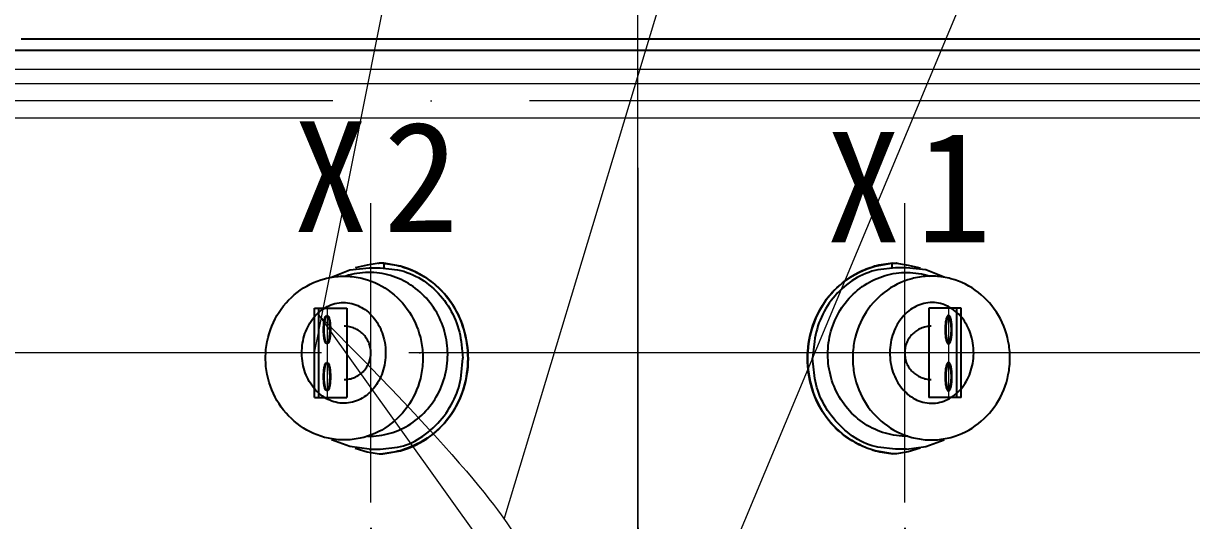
# Model space of a CAD drawing. Header units: millimetres. Extents: x 104833 to 218395, y -330386 to -125668.
# Drawn here: x 108241.6 to 108705.5, y -127106.9 to -126909.5 of the extents above; entities that cross this region are included whole.
import ezdxf

# ---------------------------------------------------------------- set-up
doc = ezdxf.new("R2010")
doc.units = ezdxf.units.MM
doc.header["$LTSCALE"] = 13
for name, pattern in [('1 实线', [0]), ('ACAD_ISO04W100', [30, 24, -3, 0, -3]), ('CENTER', [50.8, 31.75, -6.35, 6.35, -6.35])]:
    doc.linetypes.add(name, pattern=pattern)
doc.layers.get('0').update_dxf_attribs({"color": 1, "linetype": 'CENTER'})
for name, color, linetype, lineweight in [('图层1', 1, 'CENTER', 13), ('标注、文本', 3, 'Continuous', 25), ('铁心', 3, 'Continuous', 0)]:
    doc.layers.add(name, color=color, linetype=linetype, lineweight=lineweight)
doc.layers.add('粗实线', color=4, linetype='Continuous')
doc.styles.get("Standard").update_dxf_attribs({"font": 'gbenor.shx', "bigfont": 'gbcbig.shx'})
doc.dimstyles.new('1-15', dxfattribs={"dimscale": 20, "dimtxt": 3.5, "dimasz": 2, "dimexe": 1.5, "dimexo": 0.5, "dimgap": 0.5, "dimtad": 1, "dimtoh": 1, "dimdec": 1, "dimdsep": 46, "dimtxsty": 'Standard', "dimcen": 2.5, "dimclrd": 3, "dimclre": 3, "dimclrt": 3, "dimadec": 0, "dimazin": 2, "dimtfac": 1, "dimtdec": 1, "dimtmove": 0, "dimatfit": 2, "dimfxl": 1, "dimarcsym": 0})

# ---------------------------------------------------------------- blocks, each defined once
blk = doc.blocks.new('*D527')
at = {"layer": 'Defpoints', "color": 0, "transparency": 16777216}
for p in [(108379.56, -127099.72), (108485.56, -127099.72), (108485.56, -127264.36)]:
    blk.add_point(p, dxfattribs=at)
at = {"layer": '标注、文本', "color": 3, "lineweight": -2, "transparency": 16777216}
for p, q in [((108379.56, -127109.72), (108379.56, -127294.36)), ((108485.56, -127109.72), (108485.56, -127294.36)), ((108409.56, -127264.36), (108455.56, -127264.36))]:
    blk.add_line(p, q, dxfattribs=at)
at = {"layer": '标注、文本', "color": 3, "transparency": 16777216}
for points in [[(108409.56, -127259.36), (108409.56, -127269.36), (108379.56, -127264.36)], [(108455.56, -127259.36), (108455.56, -127269.36), (108485.56, -127264.36)]]:
    blk.add_solid(points, dxfattribs=at)
at = {"layer": '标注、文本', "color": 3, "transparency": 16777216, "insert": (108432.56, -127227.36), "char_height": 54, "attachment_point": 5}
blk.add_mtext('5.39', dxfattribs=at)
blk = doc.blocks.new('*D528')
at = {"layer": 'Defpoints', "color": 0, "transparency": 16777216}
for p in [(108591.56, -127099.72), (108485.56, -127113.79), (108591.56, -127264.36)]:
    blk.add_point(p, dxfattribs=at)
at = {"layer": '标注、文本', "color": 3, "lineweight": -2, "transparency": 16777216}
for p, q in [((108591.56, -127109.72), (108591.56, -127294.36)), ((108485.56, -127123.79), (108485.56, -127294.36)), ((108515.56, -127264.36), (108561.56, -127264.36))]:
    blk.add_line(p, q, dxfattribs=at)
at = {"layer": '标注、文本', "color": 3, "transparency": 16777216}
for points in [[(108515.56, -127259.36), (108515.56, -127269.36), (108485.56, -127264.36)], [(108561.56, -127259.36), (108561.56, -127269.36), (108591.56, -127264.36)]]:
    blk.add_solid(points, dxfattribs=at)
at = {"layer": '标注、文本', "color": 3, "transparency": 16777216, "insert": (108538.56, -127227.36), "char_height": 54, "attachment_point": 5}
blk.add_mtext('5.39', dxfattribs=at)

msp = doc.modelspace()

# ---------------------------------------------------------------- linework, layer by layer
at = {"color": 7, "linetype": '1 实线', "lineweight": 0}
for p, q in [((108752.06, -126927.83), (108216.06, -126927.83)), ((108223.56, -126933.45), (108747.56, -126933.45)), ((108747.56, -126947.2), (108223.56, -126947.2)), ((108358.87, -127025.33), (108476.88, -127190.06))]:
    msp.add_line(p, q, dxfattribs=at)
for p, q in [((108382.88, -127004.75), (108378.13, -127005.48)), ((108382.51, -127004.75), (108382.88, -127004.75)), ((108384.71, -127004.75), (108382.88, -127004.75)), ((108384.34, -127004.75), (108382.88, -127004.75)), ((108384.71, -127004.75), (108384.71, -127006.57)), ((108586.41, -127004.75), (108588.24, -127004.75)), ((108586.41, -127004.75), (108586.41, -127006.57)), ((108586.78, -127004.75), (108588.24, -127004.75)), ((108588.24, -127004.75), (108592.99, -127005.48)), ((108588.6, -127004.75), (108588.24, -127004.75)), ((108363.89, -127010.23), (108371.19, -127007.31)), ((108371.19, -127007.31), (108378.86, -127006.57)), ((108378.13, -127005.48), (108373.38, -127006.57)), ((108378.86, -127006.57), (108383.24, -127006.57)), ((108592.25, -127006.57), (108587.87, -127006.57)), ((108599.93, -127007.31), (108592.25, -127006.57)), ((108592.99, -127005.48), (108597.74, -127006.57)), ((108607.23, -127010.23), (108599.93, -127007.31)), ((108357.19, -127058.03), (108357.19, -127022.58)), ((108357.19, -127022.58), (108370.01, -127022.58)), ((108358.87, -127058.03), (108358.87, -127022.58)), ((108370.01, -127022.58), (108370.01, -127058.03)), ((108613.93, -127022.58), (108601.11, -127022.58)), ((108601.11, -127022.58), (108601.11, -127058.03)), ((108612.25, -127058.03), (108612.25, -127022.58)), ((108613.93, -127058.03), (108613.93, -127022.58)), ((108357.19, -127058.03), (108370.01, -127058.03)), ((108613.93, -127058.03), (108601.11, -127058.03)), ((108371.19, -127077.44), (108363.89, -127074.88)), ((108378.86, -127078.53), (108371.19, -127077.44)), ((108373.38, -127078.17), (108378.13, -127079.62)), ((108378.86, -127078.53), (108383.24, -127078.53)), ((108592.26, -127078.53), (108587.87, -127078.53)), ((108592.25, -127078.53), (108599.92, -127077.44)), ((108597.74, -127078.17), (108592.99, -127079.62)), ((108599.92, -127077.44), (108607.23, -127074.88)), ((108378.13, -127079.62), (108382.88, -127080.36)), ((108382.88, -127080.36), (108384.34, -127080.36)), ((108382.88, -127080.36), (108384.34, -127080.36)), ((108588.24, -127080.36), (108586.78, -127080.36)), ((108588.24, -127080.36), (108586.78, -127080.36)), ((108592.99, -127079.62), (108588.24, -127080.36))]:
    msp.add_line(p, q)
for centre, start, end in [((108368.99, -127040.33), 270, 90), ((108602.12, -127040.33), 90, 270)]:
    msp.add_arc(centre, 10.57, start, end)
msp.add_ellipse((108378.87, -127040.91), major_axis=(0, 32.51), ratio=0.960159, start_param=3.122089, end_param=6.584477)
at = {"extrusion": (0, 0, -1)}
msp.add_ellipse((108592.25, -127040.91), major_axis=(0, 32.51), ratio=0.960159, start_param=3.122089, end_param=6.584477, dxfattribs=at)
for centre, major_axis, ratio in [((108368.99, -127042.37), (0, 32.51), 0.960159), ((108368.81, -127040.33), (-0.18, 19.98), 0.832693), ((108362.02, -127031.08), (0, -5.59), 0.216746), ((108362.28, -127031.1), (0, -5.59), 0.222269), ((108362.02, -127049.76), (0, -5.59), 0.216746), ((108362.28, -127049.78), (0, -5.59), 0.222269)]:
    msp.add_ellipse(centre, major_axis=major_axis, ratio=ratio)
for centre, major_axis, ratio in [((108602.12, -127042.37), (0, 32.51), 0.960159), ((108602.3, -127040.33), (0.18, 19.98), 0.832693), ((108608.84, -127031.1), (0, -5.59), 0.222269), ((108609.1, -127031.08), (0, -5.59), 0.216746), ((108608.84, -127049.78), (0, -5.59), 0.222269), ((108609.1, -127049.76), (0, -5.59), 0.216746)]:
    msp.add_ellipse(centre, major_axis=major_axis, ratio=ratio, dxfattribs=at)
for points in [[(108384.34, -127004.75), (108384.34, -127004.75), (108389.82, -127005.48), (108389.82, -127005.48)], [(108391.28, -127005.85), (108391.28, -127005.85), (108384.71, -127004.75), (108384.71, -127004.75)], [(108579.84, -127005.85), (108579.84, -127005.85), (108586.41, -127004.75), (108586.41, -127004.75)], [(108586.78, -127004.75), (108586.78, -127004.75), (108581.3, -127005.48), (108581.3, -127005.48)], [(108383.24, -127006.57), (108383.24, -127006.57), (108390.19, -127007.31), (108390.19, -127007.31)], [(108389.82, -127005.48), (108427.68, -127015.21), (108427.64, -127070.21), (108389.45, -127079.62)], [(108390.19, -127007.31), (108403.52, -127010.16), (108413.76, -127022.46), (108415.39, -127035.79)], [(108391.28, -127079.26), (108427.18, -127068.73), (108427.07, -127016.33), (108391.28, -127005.85)], [(108581.3, -127005.48), (108543.44, -127015.21), (108543.48, -127070.21), (108581.66, -127079.62)], [(108579.84, -127079.26), (108543.94, -127068.73), (108544.05, -127016.33), (108579.84, -127005.85)], [(108580.93, -127007.31), (108567.6, -127010.16), (108557.36, -127022.46), (108555.73, -127035.79)], [(108587.87, -127006.57), (108587.87, -127006.57), (108580.93, -127007.31), (108580.93, -127007.31)], [(108415.39, -127035.79), (108415.39, -127035.79), (108416.12, -127042.37), (108416.12, -127042.37)], [(108555.73, -127035.79), (108555.73, -127035.79), (108555, -127042.37), (108555, -127042.37)], [(108415.39, -127049.31), (108415.39, -127049.31), (108416.12, -127042.37), (108416.12, -127042.37)], [(108555.73, -127049.31), (108555.73, -127049.31), (108555, -127042.37), (108555, -127042.37)], [(108390.19, -127077.8), (108402.61, -127075.3), (108414.18, -127061.78), (108415.39, -127049.31)], [(108580.93, -127077.8), (108568.51, -127075.3), (108556.94, -127061.78), (108555.73, -127049.31)], [(108383.24, -127078.53), (108383.24, -127078.53), (108390.19, -127077.8), (108390.19, -127077.8)], [(108384.34, -127080.36), (108384.34, -127080.36), (108391.28, -127079.26), (108391.28, -127079.26)], [(108586.78, -127080.36), (108586.78, -127080.36), (108579.84, -127079.26), (108579.84, -127079.26)], [(108587.87, -127078.53), (108587.87, -127078.53), (108580.93, -127077.8), (108580.93, -127077.8)], [(108389.45, -127079.62), (108389.45, -127079.62), (108384.34, -127080.36), (108384.34, -127080.36)], [(108581.66, -127079.62), (108581.66, -127079.62), (108586.78, -127080.36), (108586.78, -127080.36)]]:
    msp.add_open_spline(points, degree=3)
at = {"color": 7, "linetype": '1 实线', "lineweight": 0}
msp.add_open_spline([(108358.87, -127025.33), (108430.43, -127096.82), (108439.21, -127123.1), (108466.32, -127147.4), (108489.6, -127181.36), (108495.8, -127195.19)], degree=3, dxfattribs=at)
at = {"layer": '标注、文本', "color": 1, "linetype": 'ACAD_ISO04W100', "lineweight": 15}
for p, q in [((108485.56, -127902.71), (108485.56, -126809.86)), ((108754.56, -126940.33), (108219.06, -126940.33)), ((108485.56, -126966.86), (108485.56, -127113.79)), ((108379.56, -127099.72), (108379.56, -126980.94)), ((108591.56, -127099.72), (108591.56, -126980.94)), ((108362.17, -127022.58), (108362.17, -127058.03)), ((108608.95, -127022.58), (108608.95, -127058.03)), ((108750.06, -127040.33), (108221.06, -127040.33)), ((108576.5, -127040.33), (108394.62, -127040.33))]:
    msp.add_line(p, q, dxfattribs=at)
at = {"layer": '标注、文本'}
for p, q in [((108735.56, -126915.83), (108240.76, -126915.83)), ((108735.56, -126920.33), (108235.56, -126920.33))]:
    msp.add_line(p, q, dxfattribs=at)
at = {"layer": '粗实线', "ltscale": 2}
msp.add_line((108750.06, -126920.33), (108221.06, -126920.33), dxfattribs=at)
at = {"layer": '铁心'}
for points in [[(108357.19, -127040.31), (108508.41, -126280.64), (108508.41, -126280.64)], [(108432.48, -127106.28), (108680.72, -126284.55), (108680.72, -126284.55)], [(108491.46, -127194.59), (108869.14, -126290.56), (108869.14, -126290.56)]]:
    msp.add_lwpolyline(points, dxfattribs=at)

# ---------------------------------------------------------------- texts
at = {"layer": '图层1', "char_height": 43.9129, "width": 73.2601, "attachment_point": 1, "line_spacing_factor": 2}
for s, insert in [('{\\fFangSong|b1|i0|c134|p49;\\T1.2;X2}', (108348.7, -126948.46)), ('{\\fFangSong|b1|i0|c134|p49;\\T1.2;X1}', (108560.27, -126952.58))]:
    msp.add_mtext(s, dxfattribs=dict(at, insert=insert))

# ---------------------------------------------------------------- dimensions: what is measured, and where the dimension line sits
at = {"layer": '标注、文本'}
for base, p1, p2, picture, middle in [((108485.56, -127264.36), (108379.56, -127099.72), (108485.56, -127099.72), '*D527', (108432.56, -127264.36)), ((108591.56, -127264.36), (108485.56, -127113.79), (108591.56, -127099.72), '*D528', (108538.56, -127264.36))]:
    dim = msp.add_linear_dim(base=base, p1=p1, p2=p2, text='5.39', dimstyle='1-15', override={"dimtxt": 2.7, "dimasz": 1.5}, dxfattribs=at)
    dim.commit()
    dim.dimension.update_dxf_attribs({"geometry": picture, "text_midpoint": middle, "dimtype": 160})

doc.saveas('drawing.dxf')
